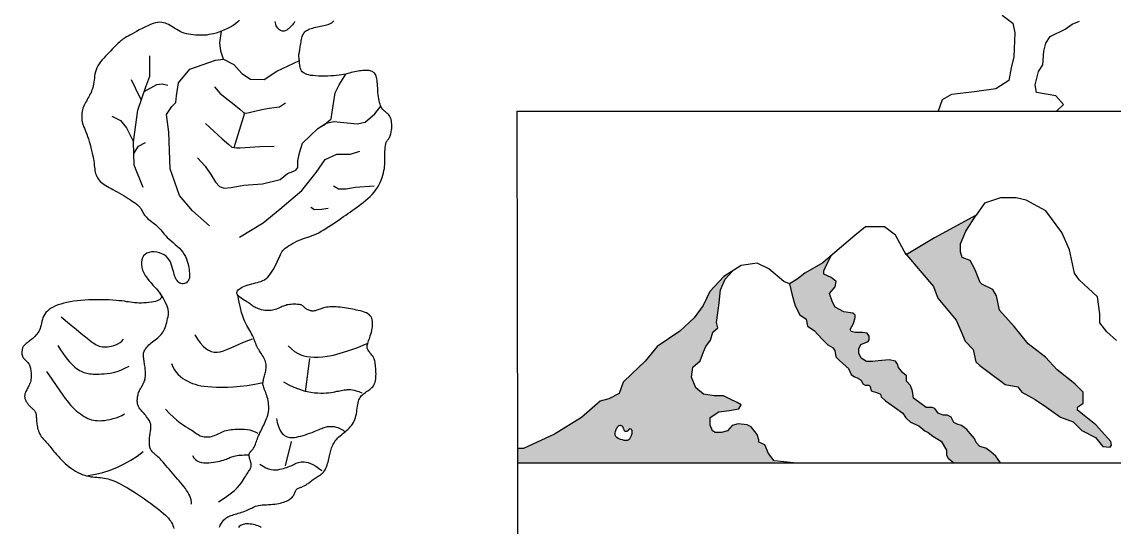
# Model space of a CAD drawing. Header units: millimetres. Extents: x 0 to 687901, y 0 to 346525.
# Drawn here: x 10363.46 to 10403.71, y 16930.71 to 16949.34 of the extents above; entities that cross this region are included whole.
import ezdxf

# ---------------------------------------------------------------- set-up
doc = ezdxf.new("R2010")
doc.units = ezdxf.units.MM
doc.layers.add('ARQ_Vista 01', color=1, linetype='Continuous')

# ---------------------------------------------------------------- blocks, each defined once
blk = doc.blocks.new('BRASÃO ESTADO PARANÁ')
at = {"layer": 'ARQ_Vista 01'}
h = blk.add_hatch(color=256, dxfattribs=at)
h.paths.add_polyline_path([(3304.41, -31081.91), (3304.94, -31083.1), (3305.4, -31084.24), (3306.31, -31085.17), (3306.6, -31086.53), (3307.04, -31086.96), (3308.21, -31087.85), (3309.38, -31088.69), (3309.85, -31089.05), (3311.27, -31089.32), (3311.71, -31089.91), (3313.21, -31090.73), (3314.45, -31091.6), (3316, -31092.68), (3317.42, -31093.2), (3318.39, -31094.18), (3319.92, -31094.96), (3320.74, -31095.95), (3321.53, -31096.05), (3321.68, -31095.8), (3321.62, -31095.41), (3319.95, -31093.55), (3317.67, -31091.72), (3318.54, -31091.13), (3318.54, -31089.91), (3317.61, -31088.98), (3315.65, -31087.42), (3314.35, -31086.02), (3312.43, -31084.54), (3310.87, -31082.62), (3309.24, -31080.8), (3308.9, -31079.19), (3308.49, -31078.47), (3307.15, -31077.85), (3306.48, -31076.23), (3305.98, -31075.27), (3305.09, -31074.94), (3304.89, -31074.29), (3304.89, -31073.4), (3305.49, -31071.98), (3306.64, -31070.2), (3301.98, -31072.73), (3298.89, -31074.61), (3300.6, -31076.64), (3301.88, -31078.15), (3302.38, -31079.46)])
h.paths.add_polyline_path([(3290.96, -31080.47), (3290.66, -31079.88), (3290.31, -31078.92), (3290.94, -31078.18), (3291.05, -31077.59), (3290.48, -31077.16), (3289.68, -31076.78), (3289.68, -31076.41), (3289.88, -31076.01), (3290.51, -31074.69), (3289.58, -31075.5), (3287.55, -31076.65), (3286.7, -31077.33), (3285.85, -31077.87), (3286.15, -31079.13), (3286.5, -31080.32), (3287.03, -31081.3), (3287.7, -31081.8), (3287.86, -31082.56), (3288.62, -31083.05), (3289.5, -31084.03), (3290.13, -31084.64), (3290.88, -31085.06), (3291, -31085.99), (3291.45, -31086.44), (3292.44, -31087.28), (3292.73, -31087.94), (3293.08, -31088.22), (3293.78, -31088.4), (3294.02, -31088.97), (3294.28, -31089.13), (3294.79, -31089.13), (3294.96, -31089.78), (3295.67, -31089.99), (3295.99, -31090.13), (3296.07, -31090.42), (3296.54, -31090.86), (3297.53, -31091.57), (3298.49, -31092.25), (3298.82, -31092.78), (3299.34, -31093.26), (3300.25, -31093.66), (3300.92, -31094.23), (3301.3, -31094.4), (3301.82, -31094.82), (3302.73, -31095.38), (3303.32, -31096.36), (3303.32, -31096.93), (3303.53, -31097.25), (3304.13, -31097.77), (3309.34, -31097.77), (3308.81, -31097.05), (3308.25, -31096.57), (3307.69, -31096.15), (3307.03, -31095.96), (3306.63, -31095.52), (3306.45, -31095.06), (3305.97, -31094.53), (3305.6, -31094.05), (3305, -31093.62), (3304.53, -31093.49), (3304.13, -31093.28), (3303.86, -31092.7), (3303.46, -31092.46), (3302.95, -31092.46), (3302.42, -31092.26), (3302.04, -31091.74), (3301.73, -31091.63), (3301.07, -31091.63), (3300.38, -31091.1), (3299.66, -31090.57), (3299.56, -31089.81), (3299.31, -31089.17), (3298.88, -31088.7), (3298.88, -31088.08), (3298.49, -31087.75), (3297.98, -31087.15), (3297.88, -31086.78), (3297.67, -31086.47), (3296.97, -31086.33), (3295.73, -31086.42), (3295.14, -31086.51), (3294.43, -31086.51), (3293.85, -31086.11), (3293.46, -31085.34), (3293.81, -31084.62), (3294.6, -31084.26), (3294.74, -31084.07), (3294.74, -31083.67), (3294.5, -31083.36), (3293.97, -31083.29), (3293.18, -31083.29), (3292.54, -31083.09), (3292.98, -31082.26), (3293.17, -31081.6), (3293.17, -31081.34), (3292.92, -31081.13), (3291.9, -31080.98)])
h.paths.add_polyline_path([(3275.12, -31087.12), (3275.91, -31086.44), (3276.31, -31085.41), (3276.56, -31084.84), (3277.07, -31084.14), (3277.32, -31083.24), (3277.88, -31082.76), (3277.75, -31082.16), (3277.87, -31081.07), (3278.04, -31079.97), (3278.17, -31078.51), (3278.69, -31077.32), (3279.51, -31076.43), (3278.54, -31077.04), (3276.99, -31078.69), (3276.26, -31080.27), (3275.26, -31081.64), (3273.66, -31083.13), (3271.13, -31084.83), (3269.81, -31086.45), (3268.31, -31087.88), (3267.35, -31088.8), (3266.91, -31090.06), (3265.75, -31090.67), (3264.78, -31090.92), (3262.73, -31092.74), (3259.7, -31094.59), (3256.28, -31096.2), (3255.64, -31096.2), (3255.64, -31097.77), (3284.3, -31097.77), (3283.52, -31096.75), (3283.1, -31095.77), (3282.44, -31095.48), (3282.44, -31095.2), (3282.25, -31094.62), (3281.58, -31093.77), (3281.15, -31093.55), (3280.14, -31093.42), (3279.5, -31093.61), (3278.96, -31094.23), (3278.3, -31094.41), (3277.37, -31094.41), (3277.04, -31093.58), (3277.04, -31092.73), (3277.99, -31092.11), (3279.19, -31091.96), (3280.22, -31091.78), (3280.48, -31091.34), (3280.03, -31091.07), (3279.19, -31090.66), (3278.51, -31090.32), (3277.47, -31090.32), (3276.3, -31090.12), (3275.44, -31089.42), (3274.97, -31088.25)])
h.paths.add_polyline_path([(3268.23, -31094.79), (3268.2, -31094.86), (3268.17, -31094.92), (3268.14, -31094.98), (3268.11, -31095.03), (3267.9, -31095.34), (3267.23, -31095.24), (3266.8, -31095.08), (3266.43, -31094.83), (3266.47, -31094.3), (3266.62, -31093.96), (3266.67, -31093.87), (3266.72, -31093.79), (3266.96, -31093.47), (3267.23, -31093.7), (3267.29, -31093.76), (3267.3, -31093.78), (3267.31, -31093.79), (3267.33, -31093.84), (3267.47, -31094.16), (3267.48, -31094.18), (3267.52, -31094.21), (3267.56, -31094.24), (3267.61, -31094.25), (3267.66, -31094.26), (3267.71, -31094.27), (3267.76, -31094.26), (3267.81, -31094.25), (3267.85, -31094.23), (3267.89, -31094.2), (3267.92, -31094.17), (3267.95, -31094.13), (3267.98, -31094.09), (3268.17, -31093.82), (3268.37, -31094.28), (3268.28, -31094.64), (3268.25, -31094.72)], flags=16)
blk.add_line((3255.64, -31097.77), (3394.82, -31097.77), dxfattribs=at)
for points in [[(3309.52, -31047.94), (3310.71, -31048.85), (3310.93, -31049.9), (3310.83, -31052.58), (3310.53, -31053.8), (3310.27, -31055.24), (3308.82, -31056.15), (3306.44, -31056.47), (3303.9, -31056.79), (3302.85, -31057.36), (3302.41, -31058.62), (3315.59, -31058.62), (3316.35, -31057.89), (3315.48, -31056.94), (3313.36, -31056.54), (3313.2, -31055.71), (3313.57, -31054.22), (3314.05, -31053.48), (3314.18, -31051.94), (3314.18, -31051.94), (3314.18, -31051.94), (3314.4, -31051.05), (3314.88, -31050.34), (3316.54, -31049.52), (3317.33, -31048.96), (3318.13, -31048.62)], [(3227.09, -31104.98), (3226.99, -31104.91), (3226.87, -31104.85), (3226.73, -31104.79), (3226.57, -31104.74), (3226.4, -31104.69), (3226.22, -31104.65), (3226.03, -31104.62), (3225.85, -31104.59), (3225.67, -31104.58), (3225.5, -31104.57), (3225.34, -31104.58), (3225.2, -31104.6), (3225.07, -31104.63), (3224.95, -31104.67), (3224.84, -31104.73), (3224.74, -31104.79), (3224.64, -31104.87), (3224.55, -31104.97)], [(3222.42, -31104.95), (3222.46, -31104.84), (3222.51, -31104.72), (3222.57, -31104.6), (3222.65, -31104.48), (3222.73, -31104.37), (3222.83, -31104.25), (3222.93, -31104.14), (3223.03, -31104.04), (3223.14, -31103.95), (3223.25, -31103.87), (3223.37, -31103.8), (3223.49, -31103.74), (3223.61, -31103.69), (3223.74, -31103.64), (3223.88, -31103.59), (3224.03, -31103.54), (3224.19, -31103.5), (3224.36, -31103.45), (3224.53, -31103.39), (3224.72, -31103.34), (3224.9, -31103.28), (3225.08, -31103.22), (3225.26, -31103.15), (3225.44, -31103.09), (3225.6, -31103.02), (3225.75, -31102.95), (3225.89, -31102.88), (3226.03, -31102.81), (3226.16, -31102.74), (3226.3, -31102.68), (3226.45, -31102.62), (3226.61, -31102.57), (3226.79, -31102.53), (3226.99, -31102.5), (3227.2, -31102.47), (3227.42, -31102.45), (3227.66, -31102.44), (3227.9, -31102.42), (3228.14, -31102.41), (3228.38, -31102.39), (3228.61, -31102.37), (3228.83, -31102.34), (3229.03, -31102.3), (3229.23, -31102.26), (3229.41, -31102.21), (3229.59, -31102.15), (3229.75, -31102.1), (3229.89, -31102.04), (3230.03, -31101.97), (3230.15, -31101.9), (3230.26, -31101.84), (3230.35, -31101.76), (3230.44, -31101.69), (3230.51, -31101.62), (3230.58, -31101.54), (3230.64, -31101.46), (3230.69, -31101.37), (3230.73, -31101.28), (3230.77, -31101.2), (3230.81, -31101.11), (3230.84, -31101.02), (3230.88, -31100.94), (3230.92, -31100.86), (3230.97, -31100.79), (3231.02, -31100.73), (3231.08, -31100.68), (3231.16, -31100.63), (3231.23, -31100.6), (3231.32, -31100.56), (3231.4, -31100.53), (3231.49, -31100.5), (3231.58, -31100.47), (3231.68, -31100.43), (3231.76, -31100.39), (3231.85, -31100.35), (3231.94, -31100.3), (3232.03, -31100.25), (3232.11, -31100.19), (3232.2, -31100.13), (3232.29, -31100.07), (3232.38, -31100), (3232.47, -31099.93), (3232.56, -31099.86), (3232.66, -31099.78), (3232.76, -31099.71), (3232.86, -31099.63), (3232.97, -31099.55), (3233.08, -31099.48), (3233.19, -31099.41), (3233.31, -31099.33), (3233.43, -31099.26), (3233.55, -31099.18), (3233.67, -31099.1), (3233.79, -31099.01), (3233.9, -31098.92), (3234.01, -31098.81), (3234.11, -31098.68), (3234.2, -31098.54), (3234.28, -31098.39), (3234.35, -31098.22), (3234.42, -31098.05), (3234.47, -31097.87), (3234.53, -31097.69), (3234.57, -31097.51), (3234.61, -31097.34), (3234.65, -31097.17), (3234.68, -31097.01), (3234.71, -31096.85), (3234.75, -31096.7), (3234.78, -31096.55), (3234.82, -31096.4), (3234.86, -31096.26), (3234.91, -31096.11), (3234.96, -31095.97), (3235.03, -31095.83), (3235.1, -31095.69), (3235.18, -31095.55), (3235.27, -31095.41), (3235.37, -31095.27), (3235.48, -31095.14), (3235.6, -31095.01), (3235.72, -31094.89), (3235.86, -31094.77), (3236, -31094.65), (3236.14, -31094.54), (3236.29, -31094.42), (3236.44, -31094.3), (3236.58, -31094.18), (3236.72, -31094.05), (3236.86, -31093.91), (3236.99, -31093.77), (3237.11, -31093.62), (3237.22, -31093.47), (3237.33, -31093.3), (3237.42, -31093.13), (3237.5, -31092.95), (3237.57, -31092.75), (3237.62, -31092.55), (3237.67, -31092.33), (3237.7, -31092.12), (3237.73, -31091.9), (3237.76, -31091.68), (3237.79, -31091.48), (3237.82, -31091.28), (3237.85, -31091.09), (3237.9, -31090.93), (3237.95, -31090.77), (3238.01, -31090.64), (3238.08, -31090.51), (3238.16, -31090.4), (3238.25, -31090.29), (3238.35, -31090.2), (3238.45, -31090.11), (3238.57, -31090.02), (3238.69, -31089.94), (3238.81, -31089.85), (3238.93, -31089.77), (3239.06, -31089.69), (3239.18, -31089.6), (3239.29, -31089.51), (3239.39, -31089.41), (3239.49, -31089.31), (3239.57, -31089.19), (3239.64, -31089.07), (3239.7, -31088.93), (3239.75, -31088.79), (3239.79, -31088.63), (3239.82, -31088.46), (3239.84, -31088.28), (3239.85, -31088.09), (3239.86, -31087.89), (3239.85, -31087.68), (3239.84, -31087.47), (3239.83, -31087.27), (3239.81, -31087.07), (3239.79, -31086.89), (3239.76, -31086.72), (3239.74, -31086.57), (3239.71, -31086.44), (3239.68, -31086.32), (3239.65, -31086.22), (3239.61, -31086.12), (3239.57, -31086.04), (3239.52, -31085.95), (3239.46, -31085.87), (3239.4, -31085.78), (3239.33, -31085.69), (3239.25, -31085.6), (3239.18, -31085.52), (3239.11, -31085.43), (3239.05, -31085.34), (3238.99, -31085.25), (3238.94, -31085.16), (3238.91, -31085.08), (3238.88, -31085), (3238.87, -31084.91), (3238.87, -31084.82), (3238.88, -31084.72), (3238.9, -31084.61), (3238.94, -31084.49), (3238.98, -31084.35), (3239.03, -31084.2), (3239.09, -31084.03), (3239.15, -31083.85), (3239.21, -31083.66), (3239.28, -31083.46), (3239.34, -31083.25), (3239.39, -31083.05), (3239.43, -31082.84), (3239.46, -31082.63), (3239.47, -31082.42), (3239.47, -31082.22), (3239.45, -31082.03), (3239.42, -31081.85), (3239.37, -31081.69), (3239.3, -31081.53), (3239.2, -31081.4), (3239.09, -31081.28), (3238.96, -31081.18), (3238.8, -31081.1), (3238.64, -31081.03), (3238.46, -31080.97), (3238.27, -31080.91), (3238.07, -31080.86), (3237.87, -31080.81), (3237.66, -31080.77), (3237.44, -31080.72), (3237.23, -31080.67), (3237.01, -31080.63), (3236.79, -31080.59), (3236.56, -31080.55), (3236.33, -31080.52), (3236.1, -31080.49), (3235.86, -31080.46), (3235.63, -31080.44), (3235.4, -31080.43), (3235.17, -31080.42), (3234.95, -31080.42), (3234.74, -31080.43), (3234.54, -31080.44), (3234.35, -31080.46), (3234.18, -31080.49), (3234.02, -31080.53), (3233.88, -31080.57), (3233.74, -31080.62), (3233.62, -31080.66), (3233.5, -31080.71), (3233.39, -31080.75), (3233.28, -31080.79), (3233.17, -31080.82), (3233.07, -31080.85), (3232.96, -31080.86), (3232.86, -31080.88), (3232.76, -31080.88), (3232.67, -31080.87), (3232.57, -31080.86), (3232.47, -31080.83), (3232.38, -31080.8), (3232.29, -31080.76), (3232.2, -31080.71), (3232.12, -31080.66), (3232.04, -31080.6), (3231.97, -31080.55), (3231.9, -31080.49), (3231.84, -31080.44), (3231.79, -31080.39), (3231.74, -31080.35), (3231.7, -31080.31), (3231.65, -31080.27), (3231.59, -31080.24), (3231.52, -31080.21), (3231.44, -31080.18), (3231.34, -31080.16), (3231.22, -31080.15), (3231.08, -31080.14), (3230.92, -31080.13), (3230.76, -31080.13), (3230.59, -31080.13), (3230.42, -31080.14), (3230.25, -31080.16), (3230.09, -31080.18), (3229.94, -31080.21), (3229.81, -31080.25), (3229.67, -31080.29), (3229.55, -31080.34), (3229.42, -31080.39), (3229.3, -31080.44), (3229.18, -31080.5), (3229.05, -31080.55), (3228.92, -31080.61), (3228.78, -31080.66), (3228.64, -31080.71), (3228.49, -31080.75), (3228.34, -31080.79), (3228.18, -31080.81), (3228.01, -31080.83), (3227.84, -31080.83), (3227.65, -31080.83), (3227.47, -31080.81), (3227.29, -31080.78), (3227.11, -31080.74), (3226.93, -31080.69), (3226.77, -31080.64), (3226.61, -31080.58), (3226.47, -31080.52), (3226.35, -31080.46), (3226.25, -31080.4), (3226.15, -31080.33), (3226.06, -31080.27), (3225.97, -31080.19), (3225.87, -31080.12), (3225.76, -31080.04), (3225.63, -31079.95), (3225.49, -31079.86), (3225.33, -31079.76), (3225.17, -31079.66), (3225, -31079.56), (3224.84, -31079.45), (3224.7, -31079.34), (3224.57, -31079.24), (3224.47, -31079.13), (3224.4, -31079.02), (3224.37, -31078.92), (3224.36, -31078.82), (3224.39, -31078.72), (3224.44, -31078.63), (3224.51, -31078.53), (3224.61, -31078.44), (3224.74, -31078.36), (3224.88, -31078.27), (3225.04, -31078.19), (3225.22, -31078.12), (3225.41, -31078.05), (3225.61, -31077.98), (3225.81, -31077.92), (3226.02, -31077.86), (3226.23, -31077.8), (3226.44, -31077.75), (3226.65, -31077.7), (3226.85, -31077.65), (3227.05, -31077.58), (3227.24, -31077.5), (3227.44, -31077.4), (3227.62, -31077.27), (3227.81, -31077.11), (3227.98, -31076.91), (3228.15, -31076.68), (3228.31, -31076.44), (3228.47, -31076.18), (3228.61, -31075.91), (3228.74, -31075.65), (3228.86, -31075.39), (3228.96, -31075.16), (3229.06, -31074.95), (3229.14, -31074.76), (3229.22, -31074.59), (3229.3, -31074.43), (3229.39, -31074.29), (3229.49, -31074.15), (3229.61, -31074.02), (3229.75, -31073.89), (3229.92, -31073.76), (3230.11, -31073.63), (3230.33, -31073.5), (3230.56, -31073.37), (3230.8, -31073.24), (3231.04, -31073.12), (3231.29, -31073.01), (3231.54, -31072.91), (3231.78, -31072.82), (3232.02, -31072.74), (3232.26, -31072.65), (3232.49, -31072.57), (3232.73, -31072.49), (3232.97, -31072.39), (3233.22, -31072.28), (3233.48, -31072.16), (3233.75, -31072.01), (3234.03, -31071.85), (3234.32, -31071.67), (3234.61, -31071.49), (3234.9, -31071.29), (3235.19, -31071.1), (3235.47, -31070.91), (3235.74, -31070.72), (3235.99, -31070.54), (3236.24, -31070.36), (3236.48, -31070.2), (3236.72, -31070.03), (3236.96, -31069.87), (3237.19, -31069.7), (3237.43, -31069.53), (3237.68, -31069.36), (3237.93, -31069.18), (3238.18, -31068.99), (3238.44, -31068.79), (3238.7, -31068.59), (3238.95, -31068.37), (3239.19, -31068.15), (3239.42, -31067.91), (3239.64, -31067.67), (3239.83, -31067.41), (3240.01, -31067.14), (3240.17, -31066.86), (3240.31, -31066.58), (3240.43, -31066.3), (3240.54, -31066.03), (3240.62, -31065.76), (3240.69, -31065.5), (3240.74, -31065.25), (3240.78, -31065.02), (3240.81, -31064.79), (3240.82, -31064.58), (3240.83, -31064.37), (3240.83, -31064.17), (3240.83, -31063.97), (3240.83, -31063.78), (3240.83, -31063.59), (3240.84, -31063.41), (3240.84, -31063.24), (3240.85, -31063.07), (3240.86, -31062.91), (3240.87, -31062.76), (3240.88, -31062.63), (3240.9, -31062.5), (3240.91, -31062.39), (3240.93, -31062.3), (3240.95, -31062.21), (3240.98, -31062.14), (3241, -31062.07), (3241.03, -31062.02), (3241.06, -31061.96), (3241.09, -31061.92), (3241.12, -31061.87), (3241.15, -31061.83), (3241.19, -31061.78), (3241.23, -31061.74), (3241.27, -31061.68), (3241.3, -31061.62), (3241.34, -31061.55), (3241.38, -31061.47), (3241.42, -31061.38), (3241.46, -31061.27), (3241.49, -31061.15), (3241.52, -31061.02), (3241.55, -31060.89), (3241.58, -31060.74), (3241.6, -31060.58), (3241.61, -31060.42), (3241.61, -31060.25), (3241.61, -31060.08), (3241.59, -31059.91), (3241.57, -31059.75), (3241.54, -31059.58), (3241.5, -31059.43), (3241.44, -31059.29), (3241.37, -31059.17), (3241.29, -31059.06), (3241.2, -31058.96), (3241.11, -31058.88), (3241, -31058.8), (3240.9, -31058.72), (3240.79, -31058.63), (3240.69, -31058.54), (3240.6, -31058.44), (3240.51, -31058.31), (3240.43, -31058.17), (3240.36, -31058.02), (3240.3, -31057.85), (3240.24, -31057.66), (3240.19, -31057.46), (3240.15, -31057.25), (3240.12, -31057.03), (3240.09, -31056.79), (3240.07, -31056.55), (3240.06, -31056.31), (3240.04, -31056.07), (3240.03, -31055.83), (3240.01, -31055.61), (3239.99, -31055.4), (3239.97, -31055.2), (3239.95, -31055.03), (3239.92, -31054.88), (3239.88, -31054.75), (3239.84, -31054.64), (3239.79, -31054.54), (3239.73, -31054.45), (3239.66, -31054.38), (3239.59, -31054.32), (3239.51, -31054.26), (3239.42, -31054.21), (3239.32, -31054.18), (3239.21, -31054.14), (3239.09, -31054.12), (3238.97, -31054.11), (3238.83, -31054.1), (3238.69, -31054.1), (3238.54, -31054.1), (3238.38, -31054.11), (3238.21, -31054.13), (3238.03, -31054.15), (3237.85, -31054.18), (3237.67, -31054.22), (3237.48, -31054.26), (3237.29, -31054.3), (3237.1, -31054.35), (3236.9, -31054.4), (3236.7, -31054.45), (3236.48, -31054.5), (3236.25, -31054.55), (3236.01, -31054.6), (3235.74, -31054.64), (3235.45, -31054.67), (3235.14, -31054.7), (3234.81, -31054.72), (3234.46, -31054.74), (3234.12, -31054.74), (3233.77, -31054.74), (3233.44, -31054.73), (3233.13, -31054.71), (3232.84, -31054.68), (3232.58, -31054.65), (3232.36, -31054.6), (3232.16, -31054.55), (3231.99, -31054.49), (3231.85, -31054.41), (3231.73, -31054.33), (3231.63, -31054.24), (3231.55, -31054.13), (3231.49, -31054.01), (3231.44, -31053.88), (3231.4, -31053.75), (3231.38, -31053.61), (3231.36, -31053.48), (3231.35, -31053.34), (3231.34, -31053.21), (3231.33, -31053.09), (3231.32, -31052.98), (3231.31, -31052.88), (3231.3, -31052.79), (3231.29, -31052.71), (3231.28, -31052.62), (3231.28, -31052.55), (3231.27, -31052.47), (3231.28, -31052.39), (3231.28, -31052.31), (3231.29, -31052.23), (3231.3, -31052.15), (3231.32, -31052.05), (3231.34, -31051.95), (3231.36, -31051.84), (3231.38, -31051.72), (3231.41, -31051.59), (3231.43, -31051.44), (3231.45, -31051.28), (3231.48, -31051.12), (3231.51, -31050.96), (3231.54, -31050.79), (3231.57, -31050.63), (3231.61, -31050.48), (3231.65, -31050.34), (3231.69, -31050.21), (3231.74, -31050.09), (3231.79, -31049.99), (3231.86, -31049.9), (3231.93, -31049.82), (3232.01, -31049.74), (3232.11, -31049.67), (3232.22, -31049.61), (3232.35, -31049.54), (3232.49, -31049.49), (3232.65, -31049.43), (3232.81, -31049.38), (3232.98, -31049.33), (3233.16, -31049.28), (3233.34, -31049.24), (3233.51, -31049.2), (3233.69, -31049.17), (3233.87, -31049.14), (3234.04, -31049.1), (3234.2, -31049.07), (3234.36, -31049.03), (3234.51, -31048.98), (3234.66, -31048.93), (3234.79, -31048.86), (3234.92, -31048.79), (3235.03, -31048.7), (3235.14, -31048.59)], [(3230.8, -31048.67), (3230.73, -31048.79), (3230.65, -31048.91), (3230.57, -31049.01), (3230.48, -31049.11), (3230.38, -31049.21), (3230.29, -31049.3), (3230.19, -31049.39), (3230.1, -31049.47), (3230.01, -31049.54), (3229.91, -31049.61), (3229.82, -31049.66), (3229.73, -31049.71), (3229.63, -31049.73), (3229.53, -31049.74), (3229.43, -31049.73), (3229.32, -31049.7), (3229.21, -31049.65), (3229.11, -31049.58), (3229.01, -31049.49), (3228.91, -31049.38), (3228.82, -31049.26), (3228.75, -31049.12), (3228.69, -31048.97), (3228.65, -31048.81), (3228.62, -31048.64)], [(3224.68, -31048.5), (3224.47, -31048.7), (3224.23, -31048.9), (3223.95, -31049.09), (3223.64, -31049.27), (3223.32, -31049.44), (3223, -31049.59), (3222.67, -31049.72), (3222.36, -31049.84), (3222.06, -31049.94), (3221.78, -31050.02), (3221.51, -31050.08), (3221.26, -31050.12), (3221.01, -31050.16), (3220.76, -31050.18), (3220.51, -31050.19), (3220.27, -31050.19), (3220.01, -31050.18), (3219.76, -31050.17), (3219.5, -31050.15), (3219.24, -31050.12), (3218.99, -31050.08), (3218.75, -31050.02), (3218.51, -31049.95), (3218.28, -31049.87), (3218.07, -31049.78), (3217.86, -31049.67), (3217.67, -31049.56), (3217.48, -31049.44), (3217.3, -31049.32), (3217.12, -31049.21), (3216.94, -31049.1), (3216.77, -31049), (3216.59, -31048.91), (3216.41, -31048.84), (3216.21, -31048.79), (3216.01, -31048.75), (3215.8, -31048.74), (3215.57, -31048.76), (3215.32, -31048.81), (3215.05, -31048.88), (3214.76, -31048.99), (3214.45, -31049.12), (3214.14, -31049.27), (3213.82, -31049.43), (3213.51, -31049.6), (3213.21, -31049.77), (3212.93, -31049.92), (3212.67, -31050.07), (3212.46, -31050.19), (3212.27, -31050.29), (3212.1, -31050.38), (3211.95, -31050.47), (3211.82, -31050.55), (3211.69, -31050.63), (3211.57, -31050.72), (3211.44, -31050.82), (3211.31, -31050.94), (3211.16, -31051.07), (3211.01, -31051.22), (3210.85, -31051.38), (3210.69, -31051.55), (3210.51, -31051.73), (3210.33, -31051.92), (3210.15, -31052.11), (3209.95, -31052.31), (3209.76, -31052.51), (3209.57, -31052.72), (3209.38, -31052.93), (3209.21, -31053.14), (3209.05, -31053.36), (3208.91, -31053.58), (3208.79, -31053.81), (3208.7, -31054.04), (3208.63, -31054.27), (3208.58, -31054.51), (3208.54, -31054.74), (3208.51, -31054.97), (3208.48, -31055.19), (3208.46, -31055.41), (3208.42, -31055.62), (3208.38, -31055.83), (3208.33, -31056.02), (3208.27, -31056.21), (3208.21, -31056.38), (3208.14, -31056.56), (3208.06, -31056.72), (3207.98, -31056.89), (3207.89, -31057.04), (3207.8, -31057.2), (3207.71, -31057.35), (3207.62, -31057.51), (3207.54, -31057.66), (3207.45, -31057.82), (3207.37, -31057.98), (3207.3, -31058.14), (3207.24, -31058.32), (3207.19, -31058.49), (3207.15, -31058.68), (3207.12, -31058.87), (3207.1, -31059.06), (3207.1, -31059.25), (3207.11, -31059.44), (3207.13, -31059.63), (3207.16, -31059.82), (3207.2, -31060), (3207.26, -31060.18), (3207.32, -31060.36), (3207.4, -31060.54), (3207.48, -31060.74), (3207.57, -31060.95), (3207.66, -31061.19), (3207.75, -31061.44), (3207.85, -31061.72), (3207.94, -31062.03), (3208.04, -31062.35), (3208.12, -31062.67), (3208.21, -31063), (3208.28, -31063.32), (3208.35, -31063.63), (3208.4, -31063.92), (3208.44, -31064.19), (3208.48, -31064.44), (3208.5, -31064.67), (3208.52, -31064.88), (3208.55, -31065.07), (3208.57, -31065.25), (3208.61, -31065.42), (3208.65, -31065.59), (3208.7, -31065.74), (3208.77, -31065.9), (3208.85, -31066.04), (3208.94, -31066.18), (3209.05, -31066.32), (3209.16, -31066.45), (3209.3, -31066.57), (3209.44, -31066.69), (3209.6, -31066.81), (3209.78, -31066.92), (3209.96, -31067.03), (3210.16, -31067.14), (3210.37, -31067.26), (3210.58, -31067.37), (3210.81, -31067.5), (3211.05, -31067.63), (3211.3, -31067.77), (3211.55, -31067.91), (3211.81, -31068.06), (3212.05, -31068.21), (3212.29, -31068.36), (3212.52, -31068.5), (3212.73, -31068.64), (3212.92, -31068.76), (3213.08, -31068.88), (3213.21, -31068.98), (3213.33, -31069.07), (3213.43, -31069.16), (3213.51, -31069.25), (3213.59, -31069.34), (3213.65, -31069.43), (3213.71, -31069.52), (3213.76, -31069.62), (3213.82, -31069.73), (3213.88, -31069.85), (3213.94, -31069.96), (3214.01, -31070.09), (3214.09, -31070.21), (3214.19, -31070.33), (3214.3, -31070.45), (3214.43, -31070.57), (3214.57, -31070.69), (3214.72, -31070.81), (3214.88, -31070.93), (3215.04, -31071.05), (3215.21, -31071.17), (3215.36, -31071.3), (3215.51, -31071.43), (3215.64, -31071.57), (3215.77, -31071.71), (3215.89, -31071.86), (3216.02, -31072.01), (3216.15, -31072.17), (3216.29, -31072.33), (3216.45, -31072.51), (3216.63, -31072.68), (3216.83, -31072.87), (3217.05, -31073.06), (3217.28, -31073.25), (3217.51, -31073.46), (3217.74, -31073.67), (3217.97, -31073.89), (3218.18, -31074.11), (3218.36, -31074.34), (3218.52, -31074.58), (3218.65, -31074.82), (3218.76, -31075.07), (3218.85, -31075.32), (3218.92, -31075.56), (3218.97, -31075.8), (3219.01, -31076.03), (3219.05, -31076.25), (3219.07, -31076.46), (3219.09, -31076.66), (3219.1, -31076.84), (3219.09, -31077.01), (3219.08, -31077.17), (3219.05, -31077.31), (3219, -31077.44), (3218.94, -31077.55), (3218.85, -31077.65), (3218.76, -31077.73), (3218.65, -31077.79), (3218.53, -31077.83), (3218.4, -31077.85), (3218.28, -31077.85), (3218.15, -31077.83), (3218.04, -31077.79), (3217.92, -31077.71), (3217.82, -31077.62), (3217.72, -31077.5), (3217.63, -31077.36), (3217.55, -31077.2), (3217.48, -31077.02), (3217.41, -31076.82), (3217.34, -31076.61), (3217.28, -31076.38), (3217.22, -31076.14), (3217.15, -31075.9), (3217.07, -31075.66), (3216.97, -31075.42), (3216.85, -31075.19), (3216.7, -31074.98), (3216.51, -31074.79), (3216.29, -31074.63), (3216.03, -31074.5), (3215.75, -31074.4), (3215.45, -31074.33), (3215.16, -31074.3), (3214.87, -31074.3), (3214.6, -31074.35), (3214.36, -31074.44), (3214.16, -31074.58), (3213.99, -31074.75), (3213.87, -31074.96), (3213.78, -31075.2), (3213.74, -31075.46), (3213.74, -31075.74), (3213.79, -31076.03), (3213.88, -31076.32), (3214.01, -31076.62), (3214.18, -31076.92), (3214.38, -31077.21), (3214.59, -31077.49), (3214.82, -31077.75), (3215.03, -31078), (3215.24, -31078.22), (3215.42, -31078.42), (3215.58, -31078.59), (3215.7, -31078.73), (3215.8, -31078.85), (3215.87, -31078.95), (3215.92, -31079.04), (3215.96, -31079.12), (3215.97, -31079.19), (3215.97, -31079.26), (3215.96, -31079.34), (3215.94, -31079.41), (3215.9, -31079.48), (3215.83, -31079.56), (3215.75, -31079.62), (3215.63, -31079.69), (3215.49, -31079.75), (3215.31, -31079.81), (3215.1, -31079.86), (3214.86, -31079.9), (3214.59, -31079.93), (3214.32, -31079.96), (3214.03, -31079.98), (3213.75, -31079.99), (3213.47, -31079.99), (3213.22, -31079.98), (3212.98, -31079.96), (3212.76, -31079.94), (3212.54, -31079.91), (3212.32, -31079.87), (3212.1, -31079.84), (3211.85, -31079.8), (3211.58, -31079.76), (3211.27, -31079.73), (3210.93, -31079.7), (3210.55, -31079.67), (3210.14, -31079.65), (3209.71, -31079.64), (3209.26, -31079.63), (3208.8, -31079.63), (3208.35, -31079.63), (3207.89, -31079.65), (3207.45, -31079.67), (3207.02, -31079.71), (3206.61, -31079.75), (3206.21, -31079.8), (3205.83, -31079.86), (3205.46, -31079.93), (3205.12, -31080.01), (3204.79, -31080.1), (3204.48, -31080.2), (3204.2, -31080.32), (3203.93, -31080.44), (3203.69, -31080.58), (3203.48, -31080.72), (3203.29, -31080.88), (3203.12, -31081.05), (3202.99, -31081.23), (3202.88, -31081.42), (3202.79, -31081.62), (3202.73, -31081.82), (3202.67, -31082.03), (3202.62, -31082.24), (3202.58, -31082.44), (3202.53, -31082.64), (3202.47, -31082.82), (3202.4, -31083), (3202.32, -31083.16), (3202.22, -31083.31), (3202.12, -31083.45), (3202.01, -31083.58), (3201.89, -31083.7), (3201.77, -31083.82), (3201.65, -31083.93), (3201.52, -31084.04), (3201.39, -31084.14), (3201.27, -31084.23), (3201.15, -31084.33), (3201.04, -31084.41), (3200.93, -31084.5), (3200.84, -31084.57), (3200.76, -31084.65), (3200.69, -31084.72), (3200.63, -31084.78), (3200.59, -31084.85), (3200.55, -31084.91), (3200.52, -31084.98), (3200.5, -31085.05), (3200.48, -31085.13), (3200.47, -31085.21), (3200.46, -31085.3), (3200.45, -31085.4), (3200.44, -31085.5), (3200.44, -31085.6), (3200.45, -31085.7), (3200.47, -31085.8), (3200.5, -31085.9), (3200.54, -31086), (3200.59, -31086.08), (3200.66, -31086.16), (3200.73, -31086.24), (3200.81, -31086.31), (3200.89, -31086.38), (3200.97, -31086.46), (3201.05, -31086.54), (3201.12, -31086.62), (3201.18, -31086.71), (3201.24, -31086.8), (3201.29, -31086.9), (3201.33, -31087.01), (3201.37, -31087.12), (3201.4, -31087.24), (3201.42, -31087.36), (3201.44, -31087.49), (3201.46, -31087.63), (3201.48, -31087.77), (3201.49, -31087.92), (3201.49, -31088.07), (3201.49, -31088.22), (3201.47, -31088.37), (3201.45, -31088.51), (3201.43, -31088.66), (3201.39, -31088.8), (3201.34, -31088.93), (3201.28, -31089.07), (3201.23, -31089.19), (3201.16, -31089.32), (3201.1, -31089.43), (3201.04, -31089.54), (3200.99, -31089.65), (3200.94, -31089.75), (3200.89, -31089.85), (3200.85, -31089.94), (3200.82, -31090.03), (3200.79, -31090.11), (3200.77, -31090.19), (3200.76, -31090.27), (3200.75, -31090.34), (3200.75, -31090.41), (3200.76, -31090.48), (3200.77, -31090.55), (3200.79, -31090.62), (3200.81, -31090.69), (3200.84, -31090.76), (3200.87, -31090.83), (3200.9, -31090.9), (3200.94, -31090.97), (3200.98, -31091.04), (3201.03, -31091.11), (3201.08, -31091.18), (3201.13, -31091.25), (3201.19, -31091.32), (3201.25, -31091.38), (3201.31, -31091.45), (3201.37, -31091.52), (3201.44, -31091.58), (3201.51, -31091.64), (3201.58, -31091.71), (3201.64, -31091.77), (3201.71, -31091.82), (3201.77, -31091.88), (3201.82, -31091.93), (3201.86, -31091.99), (3201.9, -31092.04), (3201.93, -31092.09), (3201.96, -31092.14), (3201.98, -31092.2), (3202, -31092.26), (3202.02, -31092.33), (3202.03, -31092.41), (3202.04, -31092.5), (3202.05, -31092.59), (3202.05, -31092.7), (3202.06, -31092.81), (3202.07, -31092.93), (3202.08, -31093.06), (3202.09, -31093.19), (3202.1, -31093.34), (3202.12, -31093.48), (3202.14, -31093.64), (3202.17, -31093.8), (3202.2, -31093.96), (3202.25, -31094.11), (3202.3, -31094.27), (3202.36, -31094.42), (3202.43, -31094.57), (3202.51, -31094.71), (3202.6, -31094.84), (3202.7, -31094.97), (3202.8, -31095.09), (3202.91, -31095.21), (3203.02, -31095.33), (3203.13, -31095.45), (3203.24, -31095.56), (3203.35, -31095.68), (3203.45, -31095.81), (3203.55, -31095.93), (3203.66, -31096.07), (3203.77, -31096.21), (3203.89, -31096.36), (3204.01, -31096.51), (3204.16, -31096.68), (3204.31, -31096.86), (3204.48, -31097.05), (3204.66, -31097.25), (3204.85, -31097.45), (3205.06, -31097.65), (3205.27, -31097.85), (3205.49, -31098.04), (3205.72, -31098.22), (3205.95, -31098.4), (3206.19, -31098.56), (3206.43, -31098.71), (3206.68, -31098.84), (3206.92, -31098.96), (3207.16, -31099.07), (3207.41, -31099.16), (3207.64, -31099.23), (3207.88, -31099.28), (3208.11, -31099.32), (3208.33, -31099.35), (3208.55, -31099.37), (3208.77, -31099.38), (3208.99, -31099.4), (3209.2, -31099.41), (3209.41, -31099.44), (3209.62, -31099.47), (3209.83, -31099.51), (3210.04, -31099.56), (3210.25, -31099.63), (3210.47, -31099.7), (3210.69, -31099.79), (3210.92, -31099.89), (3211.15, -31100), (3211.4, -31100.12), (3211.65, -31100.25), (3211.92, -31100.4), (3212.19, -31100.56), (3212.48, -31100.74), (3212.78, -31100.92), (3213.09, -31101.12), (3213.41, -31101.34), (3213.74, -31101.56), (3214.08, -31101.8), (3214.42, -31102.04), (3214.75, -31102.28), (3215.08, -31102.52), (3215.39, -31102.76), (3215.69, -31102.99), (3215.95, -31103.2), (3216.19, -31103.4), (3216.41, -31103.59), (3216.59, -31103.77), (3216.75, -31103.94), (3216.89, -31104.11), (3217.01, -31104.27), (3217.11, -31104.43), (3217.19, -31104.59), (3217.25, -31104.76), (3217.3, -31104.93), (3217.34, -31105.1)], [(3222.89, -31052.86), (3222.58, -31051.95), (3222.47, -31051.02), (3222.67, -31049.72)], [(3213.94, -31067.14), (3212.95, -31064.66), (3212.85, -31062.04), (3213.34, -31058.52), (3214.23, -31055.94), (3214.68, -31054.75), (3214.68, -31052.48)], [(3221.31, -31071.39), (3219.44, -31069.74), (3217.99, -31068.03), (3216.95, -31065.07), (3216.8, -31060.98), (3216.54, -31059), (3217.12, -31058.13), (3217.59, -31057.66), (3217.66, -31056.94), (3217.88, -31055.48), (3219.15, -31053.95), (3221.99, -31052.97)], [(3221.99, -31052.97), (3222.89, -31052.86), (3224.03, -31053.46), (3224.91, -31054.43), (3225.88, -31055.06), (3227.42, -31055.11), (3228.81, -31054.17), (3231.32, -31052.98)], [(3219.99, -31063.82), (3220.84, -31064.76), (3221.47, -31065.67), (3221.99, -31066.54), (3222.43, -31067.01), (3222.95, -31067.2), (3223.73, -31067.15), (3225.16, -31066.87), (3227.23, -31066.73), (3229.2, -31066.24), (3230.01, -31065.59), (3230.58, -31065.36), (3230.94, -31065.21), (3231.14, -31064.89), (3231.17, -31064.15), (3231.35, -31063.29), (3231.69, -31062.19), (3233.39, -31060.58), (3234.06, -31060.18), (3234.88, -31059.5), (3234.97, -31058.74), (3235.31, -31056.59), (3235.76, -31055.7), (3236.48, -31054.5)], [(3212.6, -31055.1), (3213.04, -31056.04), (3213.72, -31057.43)], [(3214.06, -31056.44), (3215.45, -31055.65), (3216.05, -31055.58), (3216.7, -31055.74)], [(3221.87, -31055.91), (3222.48, -31056.63), (3223.07, -31057.11), (3224.08, -31057.88), (3224.7, -31058.42), (3225.09, -31058.79), (3225.39, -31058.85), (3225.73, -31058.8), (3227.16, -31058.45), (3227.96, -31058.31), (3229.12, -31058.14), (3229.77, -31057.69)], [(3233.39, -31060.58), (3234.29, -31059.99), (3235.15, -31059.79), (3236.27, -31059.9), (3237.77, -31060.06), (3238.66, -31059.85), (3239.71, -31058.93), (3240.4, -31058.09)], [(3210.47, -31059.21), (3211.41, -31059.66), (3212.1, -31060.5), (3212.85, -31062.04)], [(3224.07, -31062.69), (3225.24, -31058.82)], [(3323.45, -31213.51), (3321.54, -31213.45), (3316.79, -31213.09), (3309.83, -31212.04), (3305.6, -31211.08), (3301.37, -31209.87), (3296.25, -31208.03), (3290.89, -31205.62), (3287.69, -31203.91), (3283.56, -31201.36), (3278.8, -31197.84), (3275.01, -31194.46), (3270.17, -31189.13), (3266.4, -31183.72), (3261.47, -31175.19), (3258.48, -31167.55), (3256.46, -31159.98), (3255.76, -31155.83), (3255.56, -31058.62), (3394.82, -31058.62)], [(3220.87, -31060.01), (3222.73, -31061.71), (3223.48, -31062.35), (3223.82, -31062.66), (3224.31, -31062.72), (3224.72, -31062.7), (3226.93, -31062.58), (3228.51, -31062.52)], [(3212.9, -31063.35), (3213.42, -31062.52), (3214.2, -31062.14)], [(3224.66, -31072.66), (3227.31, -31071.07), (3229.14, -31069.56), (3231.61, -31067.46), (3233.2, -31065.45), (3234.19, -31064), (3235.48, -31063.44), (3237.03, -31063.44), (3238.05, -31063.09)], [(3235.12, -31066.93), (3235.69, -31067.27), (3236.54, -31067.29), (3237.53, -31067.1), (3239.66, -31066.96)], [(3322.26, -31084.15), (3321.19, -31083.18), (3320.38, -31082.19), (3320.38, -31081.18), (3320.13, -31079.3), (3318.08, -31077.42), (3317.57, -31076.65), (3317, -31074.06), (3316.16, -31072.14), (3314.39, -31069.74), (3312.19, -31068.56), (3311.07, -31068.28), (3309.33, -31068.28), (3307.56, -31068.89), (3306.64, -31070.2), (3301.98, -31072.73), (3298.84, -31074.64), (3297.66, -31072.42), (3296.44, -31071.51), (3294.31, -31071.51), (3293.13, -31072.46), (3290.9, -31074.35), (3289.58, -31075.5), (3287.55, -31076.65), (3286.7, -31077.33), (3285.85, -31077.87), (3285.23, -31077.59), (3283.58, -31076.2), (3282.28, -31075.56), (3280.49, -31075.82), (3278.54, -31077.04), (3276.99, -31078.69), (3276.26, -31080.27), (3275.26, -31081.64), (3273.66, -31083.13), (3271.13, -31084.83), (3269.81, -31086.45), (3268.31, -31087.88), (3267.35, -31088.8), (3266.91, -31090.06), (3265.75, -31090.67), (3264.78, -31090.92), (3262.73, -31092.74), (3259.7, -31094.59), (3256.28, -31096.2), (3255.64, -31096.2)], [(3232.6, -31069.31), (3233.02, -31069.58), (3233.8, -31069.56), (3234.52, -31069.43)], [(3321.62, -31095.41), (3319.95, -31093.55), (3317.89, -31091.9), (3317.89, -31091.57), (3318.54, -31091.13), (3318.54, -31089.91), (3317.61, -31088.98), (3315.65, -31087.42), (3314.35, -31086.02), (3312.43, -31084.54), (3310.87, -31082.62), (3309.24, -31080.8), (3308.9, -31079.19), (3308.49, -31078.47), (3307.26, -31077.91), (3307.08, -31077.69), (3306.48, -31076.23), (3305.98, -31075.27), (3305.09, -31074.94), (3304.89, -31074.29), (3304.89, -31073.4), (3305.49, -31071.98), (3306.64, -31070.2)], [(3285.85, -31077.87), (3286.15, -31079.13), (3286.5, -31080.32), (3287.03, -31081.3), (3287.7, -31081.8), (3287.86, -31082.56), (3288.62, -31083.05), (3289.5, -31084.03), (3290.13, -31084.64), (3290.65, -31084.93), (3290.91, -31085.28), (3291, -31085.99), (3291.45, -31086.44), (3292.44, -31087.28), (3292.73, -31087.94), (3293.08, -31088.22), (3293.52, -31088.34), (3293.85, -31088.57), (3294.02, -31088.97), (3294.28, -31089.13), (3294.7, -31089.13), (3294.83, -31089.28), (3294.96, -31089.78), (3295.67, -31089.99), (3295.99, -31090.13), (3296.07, -31090.42), (3296.54, -31090.86), (3297.53, -31091.57), (3298.49, -31092.25), (3298.82, -31092.78), (3299.34, -31093.26), (3300.25, -31093.66), (3300.92, -31094.23), (3301.3, -31094.4), (3301.82, -31094.82), (3302.73, -31095.38), (3303.32, -31096.36), (3303.32, -31096.93), (3303.53, -31097.25), (3304.13, -31097.77), (3309.34, -31097.77), (3308.81, -31097.05), (3308.25, -31096.57), (3307.69, -31096.15), (3307.03, -31095.96), (3306.63, -31095.52), (3306.45, -31095.06), (3305.97, -31094.53), (3305.6, -31094.05), (3305, -31093.62), (3304.53, -31093.49), (3304.13, -31093.28), (3303.86, -31092.7), (3303.46, -31092.46), (3302.95, -31092.46), (3302.42, -31092.26), (3302.04, -31091.74), (3301.73, -31091.63), (3301.07, -31091.63), (3300.38, -31091.1), (3299.66, -31090.57), (3299.56, -31089.81), (3299.31, -31089.17), (3298.88, -31088.7), (3298.88, -31088.08), (3298.49, -31087.75), (3297.98, -31087.15), (3297.88, -31086.78), (3297.67, -31086.47), (3296.97, -31086.33), (3295.73, -31086.42), (3295.14, -31086.51), (3294.43, -31086.51), (3293.85, -31086.11), (3293.58, -31085.58), (3293.58, -31085.1), (3293.81, -31084.62), (3294.6, -31084.26), (3294.74, -31084.07), (3294.74, -31083.67), (3294.5, -31083.36), (3293.97, -31083.29), (3293.18, -31083.29), (3292.72, -31083.15), (3292.63, -31082.92), (3292.98, -31082.26), (3293.17, -31081.6), (3293.17, -31081.34), (3292.92, -31081.13), (3291.9, -31080.98), (3290.96, -31080.47), (3290.66, -31079.88), (3290.31, -31078.92), (3290.94, -31078.18), (3291.05, -31077.59), (3290.48, -31077.16), (3289.68, -31076.78), (3289.68, -31076.41), (3289.88, -31076.01), (3290.51, -31074.69)], [(3298.71, -31074.4), (3300.6, -31076.64), (3301.88, -31078.15), (3302.38, -31079.46), (3304.41, -31081.91), (3304.94, -31083.1), (3305.4, -31084.24), (3306.31, -31085.17), (3306.6, -31086.53), (3307.04, -31086.96), (3308.21, -31087.85), (3309.38, -31088.69), (3309.85, -31089.05), (3311.27, -31089.32), (3311.71, -31089.91), (3313.21, -31090.73), (3314.45, -31091.6), (3316, -31092.68), (3317.42, -31093.2), (3318.39, -31094.18), (3319.92, -31094.96), (3320.74, -31095.95), (3321.53, -31096.05), (3321.68, -31095.8), (3321.62, -31095.41)], [(3286.29, -31097.77), (3284.14, -31097.56), (3283.52, -31096.75), (3283.1, -31095.77), (3282.44, -31095.48), (3282.44, -31095.2), (3282.25, -31094.62), (3281.58, -31093.77), (3281.15, -31093.55), (3280.14, -31093.42), (3279.5, -31093.61), (3278.96, -31094.23), (3278.3, -31094.41), (3277.59, -31094.41), (3277.3, -31094.23), (3277.04, -31093.58), (3277.04, -31092.73), (3277.99, -31092.11), (3279.19, -31091.96), (3280.22, -31091.78), (3280.48, -31091.34), (3280.03, -31091.07), (3279.19, -31090.66), (3278.51, -31090.32), (3277.47, -31090.32), (3276.3, -31090.12), (3275.44, -31089.42), (3274.97, -31088.25), (3275.12, -31087.12), (3275.91, -31086.44), (3276.31, -31085.41), (3276.56, -31084.84), (3277.07, -31084.14), (3277.32, -31083.24), (3277.88, -31082.76), (3277.75, -31082.16), (3277.87, -31081.07), (3278.04, -31079.97), (3278.17, -31078.51), (3278.69, -31077.32), (3279.51, -31076.43)], [(3219.33, -31102.38), (3219.31, -31102.14), (3219.27, -31101.91), (3219.21, -31101.68), (3219.13, -31101.47), (3219.03, -31101.26), (3218.91, -31101.05), (3218.78, -31100.85), (3218.64, -31100.64), (3218.48, -31100.43), (3218.31, -31100.22), (3218.13, -31100.01), (3217.95, -31099.79), (3217.76, -31099.58), (3217.57, -31099.36), (3217.38, -31099.14), (3217.19, -31098.93), (3217.01, -31098.71), (3216.82, -31098.49), (3216.65, -31098.28), (3216.48, -31098.08), (3216.31, -31097.89), (3216.15, -31097.7), (3216, -31097.53), (3215.86, -31097.38), (3215.72, -31097.24), (3215.59, -31097.12), (3215.47, -31097.01), (3215.36, -31096.91), (3215.25, -31096.82), (3215.16, -31096.74), (3215.07, -31096.65), (3214.99, -31096.58), (3214.93, -31096.5), (3214.87, -31096.42), (3214.81, -31096.33), (3214.77, -31096.25), (3214.73, -31096.15), (3214.7, -31096.06), (3214.68, -31095.96), (3214.66, -31095.85), (3214.65, -31095.73), (3214.64, -31095.61), (3214.64, -31095.48), (3214.64, -31095.35), (3214.64, -31095.22), (3214.65, -31095.08), (3214.66, -31094.95), (3214.68, -31094.81), (3214.69, -31094.68), (3214.71, -31094.55), (3214.73, -31094.43), (3214.75, -31094.3), (3214.76, -31094.19), (3214.78, -31094.08), (3214.79, -31093.98), (3214.8, -31093.88), (3214.81, -31093.79), (3214.81, -31093.71), (3214.81, -31093.63), (3214.8, -31093.55), (3214.79, -31093.48), (3214.76, -31093.39), (3214.73, -31093.31), (3214.68, -31093.21), (3214.63, -31093.11), (3214.56, -31093), (3214.49, -31092.88), (3214.4, -31092.76), (3214.32, -31092.64), (3214.23, -31092.52), (3214.14, -31092.4), (3214.05, -31092.29), (3213.96, -31092.19), (3213.87, -31092.1), (3213.79, -31092.01), (3213.71, -31091.92), (3213.64, -31091.84), (3213.57, -31091.76), (3213.51, -31091.67), (3213.46, -31091.59), (3213.41, -31091.5), (3213.37, -31091.41), (3213.34, -31091.32), (3213.32, -31091.22), (3213.31, -31091.12), (3213.3, -31091.02), (3213.29, -31090.91), (3213.29, -31090.8), (3213.3, -31090.68), (3213.31, -31090.56), (3213.33, -31090.44), (3213.35, -31090.32), (3213.37, -31090.2), (3213.4, -31090.08), (3213.44, -31089.96), (3213.48, -31089.85), (3213.52, -31089.74), (3213.57, -31089.64), (3213.63, -31089.54), (3213.68, -31089.44), (3213.74, -31089.35), (3213.79, -31089.25), (3213.85, -31089.16), (3213.9, -31089.07), (3213.95, -31088.98), (3213.99, -31088.89), (3214.04, -31088.8), (3214.07, -31088.7), (3214.11, -31088.6), (3214.13, -31088.5), (3214.16, -31088.39), (3214.18, -31088.27), (3214.19, -31088.14), (3214.19, -31088.01), (3214.2, -31087.87), (3214.19, -31087.73), (3214.19, -31087.58), (3214.18, -31087.44), (3214.16, -31087.29), (3214.15, -31087.14), (3214.13, -31087), (3214.1, -31086.85), (3214.08, -31086.71), (3214.06, -31086.57), (3214.04, -31086.44), (3214.02, -31086.31), (3214, -31086.18), (3213.99, -31086.05), (3213.98, -31085.92), (3213.97, -31085.8), (3213.98, -31085.68), (3213.99, -31085.57), (3214.02, -31085.45), (3214.06, -31085.34), (3214.11, -31085.23), (3214.18, -31085.11), (3214.26, -31085), (3214.36, -31084.89), (3214.47, -31084.78), (3214.59, -31084.66), (3214.72, -31084.55), (3214.85, -31084.44), (3214.99, -31084.32), (3215.14, -31084.21), (3215.28, -31084.1), (3215.42, -31083.98), (3215.56, -31083.87), (3215.69, -31083.75), (3215.82, -31083.62), (3215.94, -31083.49), (3216.05, -31083.35), (3216.15, -31083.21), (3216.24, -31083.05), (3216.32, -31082.89), (3216.38, -31082.71), (3216.45, -31082.53), (3216.5, -31082.34), (3216.56, -31082.15), (3216.61, -31081.94), (3216.66, -31081.73), (3216.71, -31081.51), (3216.75, -31081.27), (3216.75, -31081), (3216.71, -31080.69), (3216.62, -31080.34), (3216.44, -31079.92), (3216.17, -31079.42), (3215.8, -31078.85)], [(3222.33, -31102.12), (3223.06, -31101.64), (3223.64, -31101.23), (3224.09, -31100.87), (3224.42, -31100.56), (3224.67, -31100.28), (3224.85, -31100.04), (3224.99, -31099.83), (3225.11, -31099.64), (3225.21, -31099.46), (3225.32, -31099.3), (3225.41, -31099.15), (3225.51, -31099.01), (3225.59, -31098.88), (3225.67, -31098.76), (3225.74, -31098.65), (3225.8, -31098.55), (3225.85, -31098.46), (3225.89, -31098.37), (3225.93, -31098.3), (3225.95, -31098.23), (3225.96, -31098.16), (3225.97, -31098.09), (3225.97, -31098.03), (3225.97, -31097.96), (3225.96, -31097.9), (3225.95, -31097.83), (3225.93, -31097.77), (3225.91, -31097.7), (3225.89, -31097.63), (3225.87, -31097.56), (3225.85, -31097.49), (3225.83, -31097.43), (3225.81, -31097.36), (3225.79, -31097.29), (3225.77, -31097.22), (3225.76, -31097.15), (3225.75, -31097.09), (3225.74, -31097.02), (3225.74, -31096.96), (3225.74, -31096.9), (3225.74, -31096.84), (3225.75, -31096.79), (3225.77, -31096.74), (3225.78, -31096.69), (3225.81, -31096.64), (3225.84, -31096.59), (3225.87, -31096.55), (3225.9, -31096.51), (3225.94, -31096.47), (3225.99, -31096.43), (3226.03, -31096.38), (3226.08, -31096.34), (3226.13, -31096.28), (3226.18, -31096.22), (3226.23, -31096.14), (3226.29, -31096.05), (3226.34, -31095.95), (3226.39, -31095.83), (3226.44, -31095.7), (3226.49, -31095.56), (3226.54, -31095.41), (3226.6, -31095.26), (3226.66, -31095.1), (3226.72, -31094.94), (3226.79, -31094.77), (3226.87, -31094.6), (3226.94, -31094.44), (3227.02, -31094.27), (3227.1, -31094.1), (3227.19, -31093.92), (3227.27, -31093.75), (3227.36, -31093.58), (3227.44, -31093.4), (3227.53, -31093.22), (3227.61, -31093.04), (3227.68, -31092.86), (3227.75, -31092.68), (3227.81, -31092.49), (3227.86, -31092.29), (3227.89, -31092.1), (3227.91, -31091.89), (3227.92, -31091.69), (3227.92, -31091.48), (3227.9, -31091.27), (3227.88, -31091.07), (3227.84, -31090.87), (3227.8, -31090.67), (3227.75, -31090.48), (3227.7, -31090.29), (3227.64, -31090.12), (3227.58, -31089.95), (3227.52, -31089.8), (3227.46, -31089.65), (3227.4, -31089.51), (3227.36, -31089.38), (3227.32, -31089.26), (3227.29, -31089.15), (3227.27, -31089.05), (3227.27, -31088.95), (3227.27, -31088.86), (3227.28, -31088.77), (3227.29, -31088.67), (3227.32, -31088.57), (3227.35, -31088.46), (3227.38, -31088.35), (3227.41, -31088.22), (3227.45, -31088.09), (3227.49, -31087.95), (3227.52, -31087.81), (3227.56, -31087.67), (3227.59, -31087.53), (3227.61, -31087.38), (3227.63, -31087.24), (3227.64, -31087.1), (3227.64, -31086.96), (3227.62, -31086.82), (3227.6, -31086.68), (3227.57, -31086.54), (3227.52, -31086.4), (3227.46, -31086.25), (3227.38, -31086.1), (3227.29, -31085.95), (3227.2, -31085.79), (3227.1, -31085.64), (3226.99, -31085.48), (3226.89, -31085.33), (3226.8, -31085.18), (3226.71, -31085.04), (3226.64, -31084.9), (3226.58, -31084.76), (3226.52, -31084.63), (3226.47, -31084.49), (3226.42, -31084.35), (3226.37, -31084.22), (3226.31, -31084.07), (3226.25, -31083.92), (3226.18, -31083.76), (3226.09, -31083.6), (3226.01, -31083.42), (3225.91, -31083.24), (3225.81, -31083.06), (3225.71, -31082.87), (3225.6, -31082.68), (3225.49, -31082.48), (3225.37, -31082.28), (3225.26, -31082.05), (3225.14, -31081.79), (3225.02, -31081.46), (3224.89, -31081.05), (3224.76, -31080.54), (3224.62, -31079.9), (3224.47, -31079.13)], [(3204.81, -31081.52), (3205.73, -31082.29), (3206.47, -31082.9), (3207.06, -31083.39), (3207.52, -31083.77), (3207.88, -31084.05), (3208.15, -31084.26), (3208.37, -31084.42), (3208.55, -31084.54), (3208.72, -31084.64), (3208.89, -31084.72), (3209.06, -31084.78), (3209.23, -31084.83), (3209.4, -31084.87), (3209.58, -31084.88), (3209.77, -31084.88), (3209.97, -31084.87), (3210.19, -31084.84), (3210.42, -31084.79), (3210.66, -31084.72), (3210.9, -31084.63), (3211.14, -31084.52), (3211.37, -31084.38), (3211.58, -31084.22), (3211.77, -31084.02)], [(3219.69, -31083.53), (3220, -31084.02), (3220.3, -31084.44), (3220.61, -31084.78), (3220.91, -31085.05), (3221.21, -31085.25), (3221.52, -31085.38), (3221.84, -31085.45), (3222.17, -31085.46), (3222.51, -31085.41), (3222.87, -31085.31), (3223.27, -31085.16), (3223.71, -31084.97), (3224.2, -31084.75), (3224.76, -31084.51), (3225.39, -31084.25), (3226.11, -31083.99)], [(3204.46, -31084.72), (3204.75, -31085.19), (3205.02, -31085.59), (3205.28, -31085.95), (3205.52, -31086.26), (3205.74, -31086.53), (3205.95, -31086.76), (3206.16, -31086.95), (3206.35, -31087.12), (3206.53, -31087.27), (3206.7, -31087.39), (3206.87, -31087.5), (3207.03, -31087.59), (3207.19, -31087.66), (3207.35, -31087.72), (3207.51, -31087.77), (3207.67, -31087.81), (3207.83, -31087.85), (3208.01, -31087.87), (3208.19, -31087.89), (3208.38, -31087.9), (3208.59, -31087.91), (3208.81, -31087.91), (3209.06, -31087.9), (3209.32, -31087.89), (3209.61, -31087.87), (3209.93, -31087.84), (3210.27, -31087.79), (3210.64, -31087.71), (3211.04, -31087.6), (3211.46, -31087.46), (3211.92, -31087.26), (3212.4, -31087.02)], [(3230.07, -31084.75), (3230.44, -31085.09), (3230.79, -31085.37), (3231.13, -31085.59), (3231.47, -31085.75), (3231.81, -31085.87), (3232.17, -31085.94), (3232.55, -31085.99), (3232.96, -31086.01), (3233.4, -31086.01), (3233.9, -31085.98), (3234.47, -31085.9), (3235.12, -31085.78), (3235.87, -31085.59), (3236.73, -31085.32), (3237.73, -31084.96), (3238.88, -31084.51)], [(3217.11, -31086.74), (3217.24, -31087.1), (3217.42, -31087.42), (3217.62, -31087.7), (3217.85, -31087.96), (3218.1, -31088.18), (3218.36, -31088.38), (3218.62, -31088.55), (3218.9, -31088.7), (3219.16, -31088.83), (3219.44, -31088.95), (3219.72, -31089.04), (3220.03, -31089.12), (3220.36, -31089.19), (3220.72, -31089.24), (3221.13, -31089.28), (3221.59, -31089.32), (3222.1, -31089.34), (3222.68, -31089.36), (3223.31, -31089.35), (3223.99, -31089.32), (3224.73, -31089.26), (3225.53, -31089.16), (3226.38, -31089.03), (3227.28, -31088.85)], [(3231.99, -31089.87), (3232.47, -31086.18)], [(3203.17, -31087.61), (3203.78, -31088.47), (3204.27, -31089.18), (3204.68, -31089.76), (3205.01, -31090.23), (3205.28, -31090.61), (3205.51, -31090.92), (3205.71, -31091.18), (3205.91, -31091.41), (3206.11, -31091.62), (3206.32, -31091.82), (3206.53, -31092.01), (3206.74, -31092.18), (3206.96, -31092.34), (3207.17, -31092.49), (3207.39, -31092.62), (3207.59, -31092.73), (3207.8, -31092.83), (3207.99, -31092.91), (3208.2, -31092.98), (3208.4, -31093.03), (3208.62, -31093.06), (3208.84, -31093.08), (3209.09, -31093.09), (3209.35, -31093.07), (3209.64, -31093.05), (3209.94, -31093), (3210.26, -31092.94), (3210.59, -31092.86), (3210.92, -31092.76), (3211.25, -31092.64), (3211.57, -31092.5), (3211.88, -31092.34)], [(3229.55, -31088.75), (3230.15, -31089.08), (3230.72, -31089.35), (3231.24, -31089.56), (3231.73, -31089.72), (3232.18, -31089.84), (3232.6, -31089.92), (3232.99, -31089.97), (3233.36, -31090), (3233.7, -31090.01), (3234.01, -31090.01), (3234.31, -31089.99), (3234.58, -31089.97), (3234.83, -31089.94), (3235.07, -31089.9), (3235.28, -31089.86), (3235.48, -31089.82), (3235.67, -31089.79), (3235.84, -31089.76), (3236.01, -31089.73), (3236.16, -31089.7), (3236.3, -31089.67), (3236.43, -31089.65), (3236.56, -31089.64), (3236.68, -31089.62), (3236.8, -31089.61), (3236.93, -31089.61), (3237.06, -31089.62), (3237.23, -31089.64), (3237.42, -31089.68), (3237.66, -31089.75), (3237.94, -31089.84), (3238.29, -31089.97)], [(3216.42, -31091.81), (3216.88, -31092.3), (3217.3, -31092.7), (3217.7, -31093.04), (3218.05, -31093.32), (3218.38, -31093.54), (3218.67, -31093.73), (3218.93, -31093.88), (3219.15, -31094.02), (3219.35, -31094.15), (3219.52, -31094.27), (3219.67, -31094.37), (3219.81, -31094.47), (3219.93, -31094.56), (3220.05, -31094.64), (3220.17, -31094.71), (3220.3, -31094.77), (3220.44, -31094.82), (3220.58, -31094.86), (3220.74, -31094.88), (3220.9, -31094.9), (3221.06, -31094.9), (3221.23, -31094.89), (3221.4, -31094.87), (3221.56, -31094.83), (3221.73, -31094.78), (3221.89, -31094.72), (3222.05, -31094.65), (3222.21, -31094.58), (3222.37, -31094.5), (3222.53, -31094.43), (3222.69, -31094.35), (3222.85, -31094.29), (3223.01, -31094.23), (3223.18, -31094.18), (3223.35, -31094.14), (3223.54, -31094.1), (3223.73, -31094.08), (3223.93, -31094.05), (3224.16, -31094.04), (3224.4, -31094.03), (3224.65, -31094.02), (3224.93, -31094.02), (3225.22, -31094.03), (3225.51, -31094.07), (3225.81, -31094.12), (3226.11, -31094.2), (3226.41, -31094.32), (3226.7, -31094.46)], [(3228.78, -31092.86), (3228.86, -31093.28), (3228.96, -31093.64), (3229.06, -31093.93), (3229.17, -31094.17), (3229.29, -31094.36), (3229.41, -31094.52), (3229.54, -31094.64), (3229.67, -31094.74), (3229.81, -31094.82), (3229.95, -31094.89), (3230.1, -31094.93), (3230.25, -31094.96), (3230.42, -31094.97), (3230.6, -31094.97), (3230.8, -31094.95), (3231.01, -31094.91), (3231.24, -31094.86), (3231.48, -31094.8), (3231.73, -31094.73), (3231.99, -31094.65), (3232.24, -31094.56), (3232.49, -31094.47), (3232.73, -31094.39), (3232.96, -31094.3), (3233.16, -31094.22), (3233.35, -31094.14), (3233.52, -31094.07), (3233.67, -31094.01), (3233.82, -31093.95), (3233.95, -31093.9), (3234.08, -31093.85), (3234.21, -31093.81), (3234.33, -31093.78), (3234.45, -31093.75), (3234.57, -31093.73), (3234.69, -31093.72), (3234.81, -31093.72), (3234.93, -31093.72), (3235.05, -31093.73), (3235.18, -31093.75), (3235.32, -31093.77), (3235.46, -31093.81), (3235.6, -31093.85), (3235.75, -31093.91), (3235.9, -31093.98), (3236.05, -31094.06), (3236.21, -31094.16), (3236.36, -31094.28)], [(3267.04, -31095.17), (3266.8, -31095.08), (3266.63, -31094.97), (3266.53, -31094.85), (3266.47, -31094.71), (3266.45, -31094.58), (3266.46, -31094.44), (3266.49, -31094.3), (3266.53, -31094.18), (3266.58, -31094.06), (3266.62, -31093.96), (3266.67, -31093.87), (3266.72, -31093.79), (3266.77, -31093.73), (3266.82, -31093.67), (3266.87, -31093.63), (3266.92, -31093.61), (3266.98, -31093.6), (3267.03, -31093.6), (3267.09, -31093.61), (3267.14, -31093.63), (3267.19, -31093.66), (3267.23, -31093.7), (3267.27, -31093.74), (3267.31, -31093.79), (3267.33, -31093.84), (3267.36, -31093.89), (3267.37, -31093.95), (3267.39, -31094), (3267.41, -31094.05), (3267.43, -31094.1), (3267.45, -31094.14), (3267.48, -31094.18), (3267.52, -31094.21), (3267.56, -31094.24), (3267.61, -31094.25), (3267.66, -31094.26), (3267.71, -31094.27), (3267.76, -31094.26), (3267.81, -31094.25), (3267.85, -31094.23), (3267.89, -31094.2), (3267.92, -31094.17), (3267.95, -31094.13), (3267.98, -31094.09), (3268, -31094.05), (3268.03, -31094.02), (3268.06, -31093.99), (3268.09, -31093.98), (3268.12, -31093.97), (3268.15, -31093.97), (3268.19, -31093.99), (3268.22, -31094.01), (3268.26, -31094.05), (3268.28, -31094.09), (3268.31, -31094.14), (3268.32, -31094.2), (3268.33, -31094.26), (3268.33, -31094.33), (3268.32, -31094.41), (3268.31, -31094.49), (3268.3, -31094.57), (3268.28, -31094.64), (3268.25, -31094.72), (3268.23, -31094.79), (3268.2, -31094.86), (3268.17, -31094.92), (3268.14, -31094.98), (3268.11, -31095.03), (3268.08, -31095.08), (3268.04, -31095.13), (3268, -31095.17), (3267.96, -31095.21), (3267.92, -31095.24), (3267.87, -31095.27), (3267.8, -31095.29), (3267.71, -31095.3), (3267.6, -31095.3), (3267.45, -31095.28), (3267.27, -31095.23), (3267.04, -31095.17)], [(3229.78, -31098.1), (3230.46, -31095.39)], [(3207.8, -31099.2), (3208.64, -31099.05), (3209.47, -31098.85), (3210.28, -31098.58), (3211.07, -31098.27), (3211.83, -31097.9), (3212.57, -31097.48), (3213.28, -31097.02), (3213.96, -31096.52)], [(3219.42, -31096.95), (3219.57, -31097.22), (3219.75, -31097.42), (3219.96, -31097.57), (3220.19, -31097.68), (3220.44, -31097.74), (3220.7, -31097.77), (3220.97, -31097.78), (3221.24, -31097.77), (3221.5, -31097.75), (3221.76, -31097.71), (3222.01, -31097.68), (3222.25, -31097.63), (3222.47, -31097.58), (3222.69, -31097.52), (3222.88, -31097.47), (3223.05, -31097.41), (3223.21, -31097.36), (3223.34, -31097.3), (3223.47, -31097.25), (3223.59, -31097.2), (3223.7, -31097.15), (3223.82, -31097.11), (3223.94, -31097.07), (3224.08, -31097.03), (3224.23, -31097), (3224.39, -31096.97), (3224.57, -31096.94), (3224.77, -31096.92), (3224.97, -31096.91), (3225.19, -31096.89), (3225.42, -31096.89), (3225.66, -31096.88)], [(3226.93, -31097.92), (3227.28, -31098.16), (3227.6, -31098.33), (3227.9, -31098.45), (3228.19, -31098.52), (3228.45, -31098.56), (3228.7, -31098.56), (3228.93, -31098.54), (3229.15, -31098.5), (3229.36, -31098.46), (3229.56, -31098.41), (3229.75, -31098.35), (3229.93, -31098.29), (3230.09, -31098.23), (3230.26, -31098.16), (3230.41, -31098.1), (3230.55, -31098.03), (3230.69, -31097.96), (3230.82, -31097.89), (3230.95, -31097.83), (3231.08, -31097.78), (3231.21, -31097.73), (3231.36, -31097.69), (3231.51, -31097.67), (3231.68, -31097.66), (3231.87, -31097.66), (3232.08, -31097.69), (3232.31, -31097.75), (3232.56, -31097.84), (3232.84, -31097.97), (3233.14, -31098.14), (3233.47, -31098.37), (3233.82, -31098.64)]]:
    blk.add_lwpolyline(points, dxfattribs=at)

msp = doc.modelspace()

# ---------------------------------------------------------------- block references
at = {"layer": 'ARQ_Vista 01', "xscale": 0.3311642879270948, "yscale": 0.3311642879998544, "zscale": 0.331164288}
msp.add_blockref('BRASÃO ESTADO PARANÁ', (9303.587, 27231.558), dxfattribs=at)

doc.saveas('drawing.dxf')
